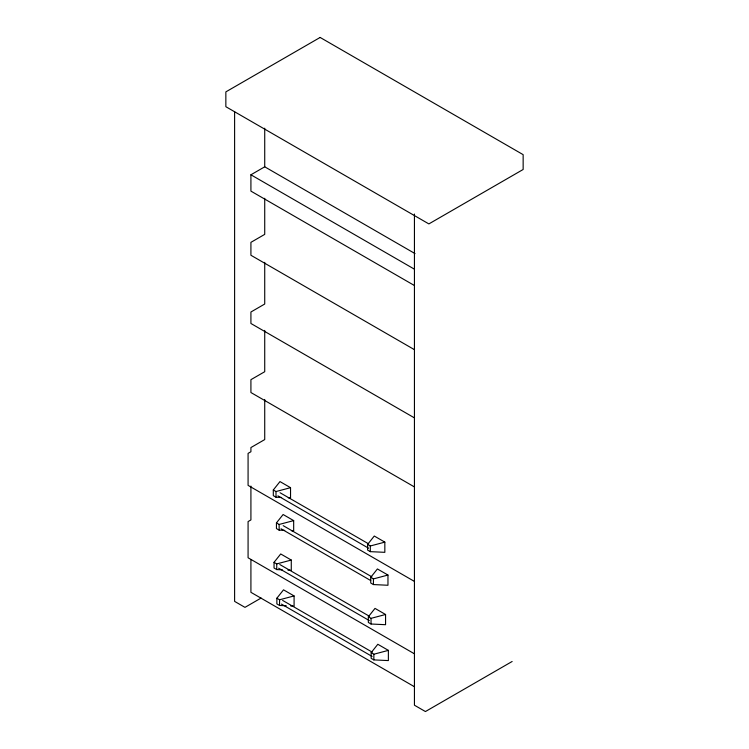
<?xml version="1.0" encoding="UTF-8"?>
<svg xmlns="http://www.w3.org/2000/svg" width="749" height="749" viewBox="0 0 749 749"><rect width="100%" height="100%" fill="white"/><g stroke="black" fill="none" stroke-linecap="round" stroke-linejoin="round"><path stroke-width="1.12" d="M281.596 497.476L276.007 497.214L273.31 495.651L273.31 489.977L279.976 481.588L290.537 487.683L290.537 497.898L288.299 497.785M284.732 530.395L279.143 530.133L276.437 528.569L276.437 522.896L283.113 514.516L293.674 520.611L293.674 530.816L291.436 530.713M282.336 569.839L276.746 569.577L274.04 568.014L274.04 562.34L280.716 553.96L291.277 560.055L291.277 570.261L287.925 570.101M286.258 605.772L279.555 605.454L276.858 603.891L276.858 598.226L283.525 589.837L294.085 595.932L294.085 606.138L290.734 605.978M367.6 544.42L374.275 536.031L384.836 542.126L384.836 552.331L370.306 551.648L367.6 550.094L367.6 544.42L370.306 545.984L384.836 542.126M370.736 577.339L377.402 568.95L387.963 575.045L387.963 585.259L373.442 584.566L370.736 583.012L370.736 577.339L373.442 578.902L387.963 575.045M368.339 616.783L375.006 608.394L385.566 614.489L385.566 624.703L371.036 624.011L368.339 622.456L368.339 616.783L371.036 618.346L385.566 614.489M371.148 652.66L377.824 644.271L388.375 650.375L388.375 660.581L373.854 659.897L371.148 658.334L371.148 652.66L373.854 654.223L388.375 650.375M414.337 285.472L250.915 191.117L250.915 174.789L264.725 166.812L415.03 253.593M261.101 598.048L244.97 607.364L234.606 601.381L234.606 111.676M512.138 661.489L425.423 711.55L414.44 705.212L414.44 214.036M273.31 489.977L276.007 491.541L290.537 487.683M276.437 522.896L279.143 524.459L293.674 520.611M274.04 562.34L276.746 563.903L291.277 560.055M276.858 598.226L279.555 599.78L294.085 595.932M250.915 174.789L414.337 269.134M414.337 349.614L250.915 255.259L250.915 242.348L264.725 234.371L264.725 198.279M414.337 417.83L250.915 323.484L250.915 312.005L264.725 304.028L264.725 262.347M414.337 486.878L250.915 392.532L250.915 379.677L264.725 371.71L264.725 330.421M280.06 492.739L368.705 543.914M277.916 495.866L368.574 548.202M414.525 581.477L248.078 485.38L248.078 453.388L250.915 451.75L250.915 447.556L264.725 439.579L264.725 399.46M283.197 525.658L371.841 576.833M281.053 528.785L370.708 580.541M279.789 564.521L369.444 616.277M278.656 568.229L369.313 620.575M414.525 653.868L248.078 557.771L248.078 521.576L250.915 519.937L250.915 486.082M282.607 600.398L372.253 652.154M281.465 604.106L372.122 656.452M414.337 686.674L250.915 592.328L250.915 559.634M373.854 654.223L373.854 659.897M373.442 578.902L373.442 584.566M371.036 618.346L371.036 624.011M370.306 545.984L370.306 551.648M279.555 599.78L279.555 605.454M279.143 524.459L279.143 530.133M276.746 563.903L276.746 569.577M276.007 491.541L276.007 497.214M264.725 128.201L264.725 166.812M320.132 37.45L225.852 91.884L225.852 106.704L428.868 223.914L523.148 169.48L523.148 154.659L320.132 37.45"/></g></svg>
